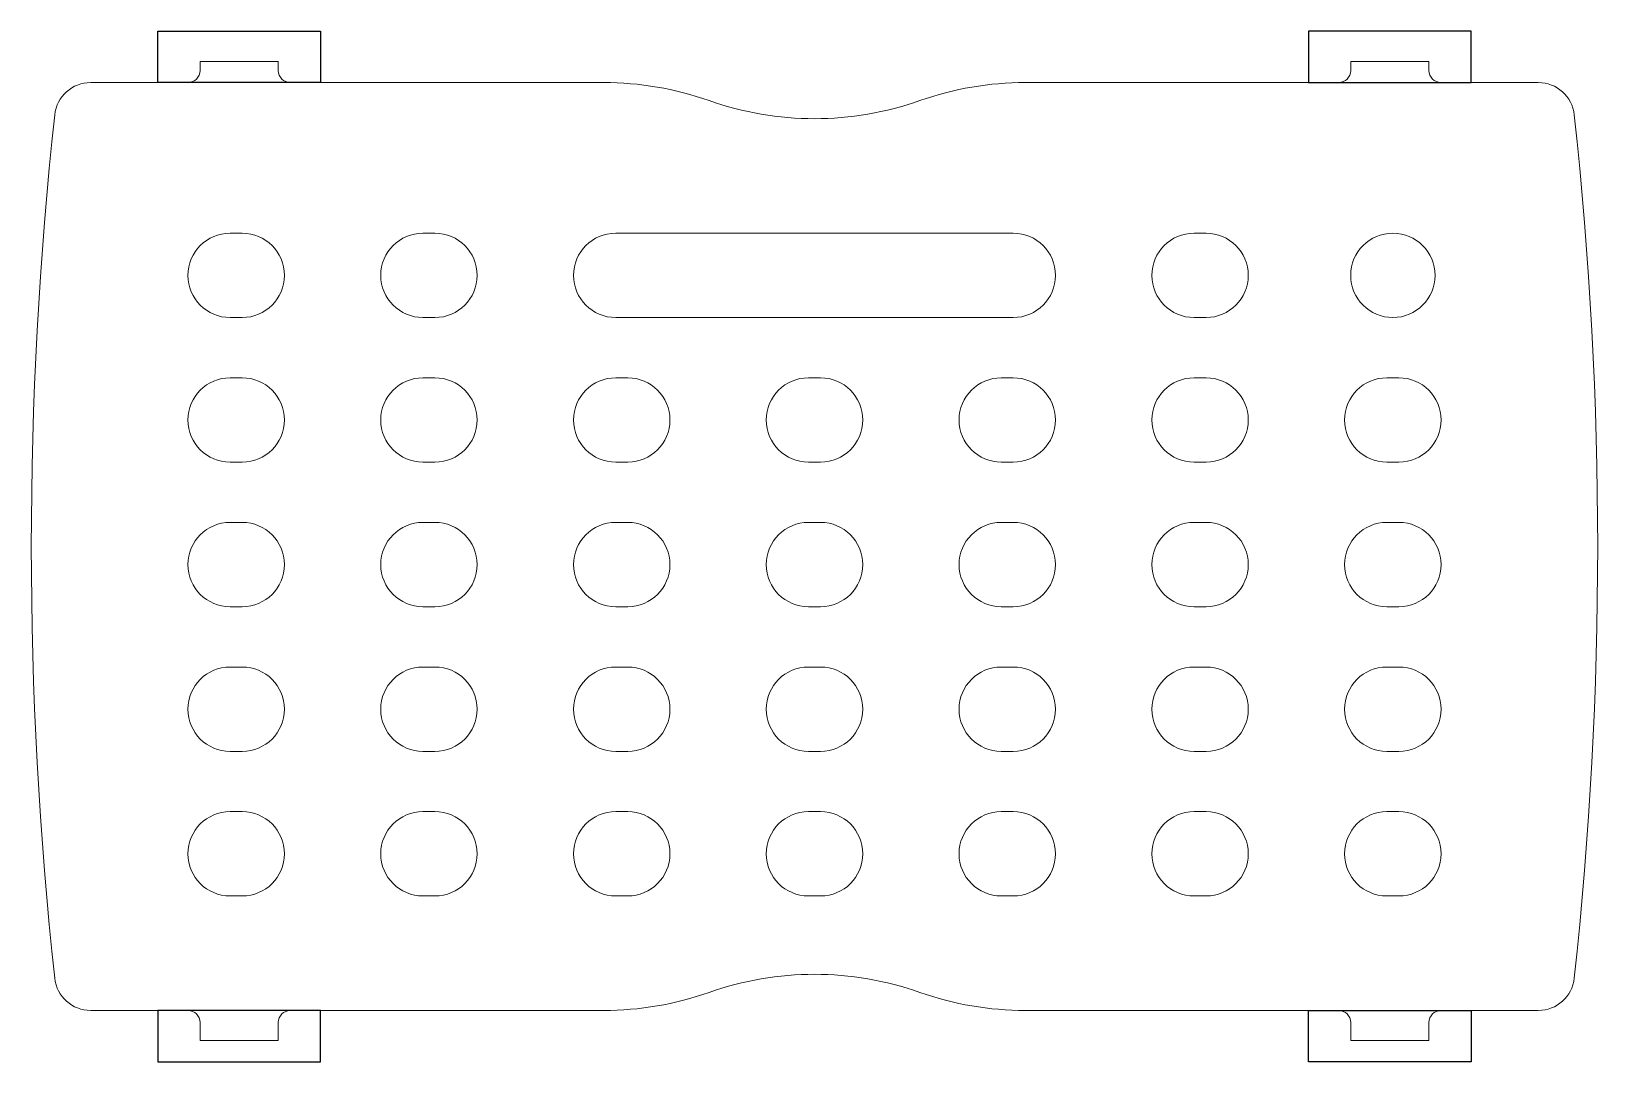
# Model space of a CAD drawing. Header units: millimetres. Extents: x -130 to 130, y -85 to 86.
import ezdxf

# ---------------------------------------------------------------- set-up
doc = ezdxf.new("R2010")
doc.units = ezdxf.units.MM
for name, color, linetype in [('clips', 6, 'Continuous'), ('openings', 2, 'Continuous'), ('outline', 1, 'Continuous')]:
    doc.layers.add(name, color=color, linetype=linetype)

msp = doc.modelspace()

# ---------------------------------------------------------------- linework, layer by layer
at = {"layer": 'clips'}
for points in [[(-109, 77), (-109, 85.5), (-82, 85.5), (-82, 77)], [(109, 77), (109, 85.5), (82, 85.5), (82, 77)], [(-109, -77), (-109, -85.5), (-82, -85.5), (-82, -77)], [(109, -77), (109, -85.5), (82, -85.5), (82, -77)]]:
    msp.add_lwpolyline(points, close=True, dxfattribs=at)
at = {"layer": 'openings', "linetype": 'Continuous', "lineweight": 15}
for p, q in [((-95, 52), (-97, 52)), ((-63, 52), (-65, 52)), ((33, 52), (-33, 52)), ((65, 52), (63, 52)), ((-97, 38), (-95, 38)), ((-65, 38), (-63, 38)), ((-33, 38), (33, 38)), ((63, 38), (65, 38)), ((-95, 28), (-97, 28)), ((-63, 28), (-65, 28)), ((-31, 28), (-33, 28)), ((1, 28), (-1, 28)), ((33, 28), (31, 28)), ((65, 28), (63, 28)), ((97, 28), (95, 28)), ((-97, 14), (-95, 14)), ((-65, 14), (-63, 14)), ((-33, 14), (-31, 14)), ((-1, 14), (1, 14)), ((31, 14), (33, 14)), ((63, 14), (65, 14)), ((95, 14), (97, 14)), ((-95, 4), (-97, 4)), ((-63, 4), (-65, 4)), ((-31, 4), (-33, 4)), ((1, 4), (-1, 4)), ((33, 4), (31, 4)), ((65, 4), (63, 4)), ((97, 4), (95, 4)), ((-97, -10), (-95, -10)), ((-65, -10), (-63, -10)), ((-33, -10), (-31, -10)), ((-1, -10), (1, -10)), ((31, -10), (33, -10)), ((63, -10), (65, -10)), ((95, -10), (97, -10)), ((-95, -20), (-97, -20)), ((-63, -20), (-65, -20)), ((-31, -20), (-33, -20)), ((1, -20), (-1, -20)), ((33, -20), (31, -20)), ((65, -20), (63, -20)), ((97, -20), (95, -20)), ((-97, -34), (-95, -34)), ((-65, -34), (-63, -34)), ((-33, -34), (-31, -34)), ((-1, -34), (1, -34)), ((31, -34), (33, -34)), ((63, -34), (65, -34)), ((95, -34), (97, -34)), ((-95, -44), (-97, -44)), ((-63, -44), (-65, -44)), ((-31, -44), (-33, -44)), ((1, -44), (-1, -44)), ((33, -44), (31, -44)), ((65, -44), (63, -44)), ((97, -44), (95, -44)), ((-97, -58), (-95, -58)), ((-65, -58), (-63, -58)), ((-33, -58), (-31, -58)), ((-1, -58), (1, -58)), ((31, -58), (33, -58)), ((63, -58), (65, -58)), ((95, -58), (97, -58))]:
    msp.add_line(p, q, dxfattribs=at)
msp.add_circle((96, 45), 7, dxfattribs=at)
for centre, start, end in [((-97, 45), 90, 270), ((-95, 45), 270, 90), ((-65, 45), 90, 270), ((-63, 45), 270, 90), ((-33, 45), 90, 270), ((33, 45), 270, 90), ((63, 45), 90, 270), ((65, 45), 270, 90), ((-97, 21), 90, 270), ((-95, 21), 270, 90), ((-65, 21), 90, 270), ((-63, 21), 270, 90), ((-33, 21), 90, 270), ((-31, 21), 270, 90), ((-1, 21), 90, 270), ((1, 21), 270, 90), ((31, 21), 90, 270), ((33, 21), 270, 90), ((63, 21), 90, 270), ((65, 21), 270, 90), ((95, 21), 90, 270), ((97, 21), 270, 90), ((-97, -3), 90, 270), ((-95, -3), 270, 90), ((-65, -3), 90, 270), ((-63, -3), 270, 90), ((-33, -3), 90, 270), ((-31, -3), 270, 90), ((-1, -3), 90, 270), ((1, -3), 270, 90), ((31, -3), 90, 270), ((33, -3), 270, 90), ((63, -3), 90, 270), ((65, -3), 270, 90), ((95, -3), 90, 270), ((97, -3), 270, 90), ((-97, -27), 90, 270), ((-95, -27), 270, 90), ((-65, -27), 90, 270), ((-63, -27), 270, 90), ((-33, -27), 90, 270), ((-31, -27), 270, 90), ((-1, -27), 90, 270), ((1, -27), 270, 90), ((31, -27), 90, 270), ((33, -27), 270, 90), ((63, -27), 90, 270), ((65, -27), 270, 90), ((95, -27), 90, 270), ((97, -27), 270, 90), ((-97, -51), 90, 270), ((-95, -51), 270, 90), ((-65, -51), 90, 270), ((-63, -51), 270, 90), ((-33, -51), 90, 270), ((-31, -51), 270, 90), ((-1, -51), 90, 270), ((1, -51), 270, 90), ((31, -51), 90, 270), ((33, -51), 270, 90), ((63, -51), 90, 270), ((65, -51), 270, 90), ((95, -51), 90, 270), ((97, -51), 270, 90)]:
    msp.add_arc(centre, 7, start, end, dxfattribs=at)
at = {"layer": 'outline', "linetype": 'Continuous', "lineweight": 15}
for p, q in [((-102, 85.5), (-82, 85.5)), ((-102, 80.5), (-102, 79)), ((-102, 80.5), (-89, 80.5)), ((-89, 80.5), (-89, 79)), ((89, 80.5), (89, 79)), ((89, 80.5), (102, 80.5)), ((102, 80.5), (102, 79)), ((-104, 77), (-120.14, 77)), ((-35, 77), (-87, 77)), ((87, 77), (35, 77)), ((120.14, 77), (104, 77)), ((-120.14, -77), (-104, -77)), ((-87, -77), (-35, -77)), ((35, -77), (87, -77)), ((104, -77), (120.14, -77)), ((-102, -82), (-102, -79)), ((-89, -82), (-89, -79)), ((89, -82), (89, -79)), ((102, -82), (102, -79)), ((-89, -82), (-102, -82)), ((102, -82), (89, -82))]:
    msp.add_line(p, q, dxfattribs=at)
for centre, radius, start, end in [((-104, 79), 2, 270, 0), ((-87, 79), 2, 180, 270), ((87, 79), 2, 270, 0), ((104, 79), 2, 180, 270), ((-120.14, 71), 6, 90, 173.7774), ((-35, 24.46), 52.54, 70.5448, 90), ((35, 24.46), 52.54, 90, 109.4552), ((120.14, 71), 6, 6.2226, 90), ((0, 123.54), 52.54, 250.5448, 289.4552), ((531.03, 0), 661.03, 173.77735, 186.22265), ((-531.03, 0), 661.03, 353.77735, 6.22265), ((-120.14, -71), 6, 186.2226, 270), ((0, -123.54), 52.54, 70.5448, 109.4552), ((120.14, -71), 6, 270, 353.7774), ((-35, -24.46), 52.54, 270, 289.4552), ((35, -24.46), 52.54, 250.5448, 270), ((-104, -79), 2, 0, 90), ((-87, -79), 2, 90, 180), ((87, -79), 2, 0, 90), ((104, -79), 2, 90, 180)]:
    msp.add_arc(centre, radius, start, end, dxfattribs=at)

doc.saveas('drawing.dxf')
